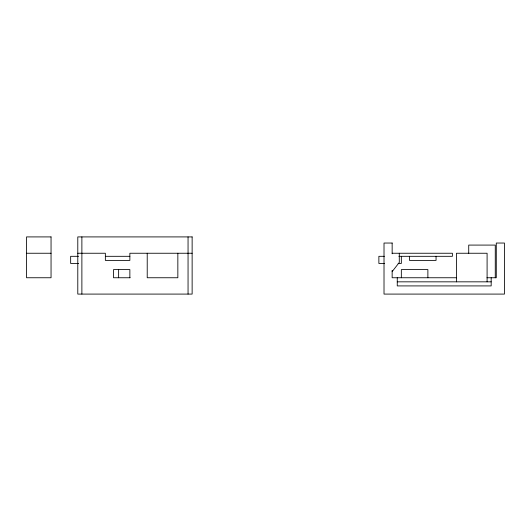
<?xml version="1.0" encoding="UTF-8"?>
<svg xmlns="http://www.w3.org/2000/svg" width="531" height="531" viewBox="0 0 531 531"><rect width="100%" height="100%" fill="white"/><g stroke="black" fill="none" stroke-linecap="round" stroke-linejoin="round"><path stroke-width="0.8" d="M392.15 271.626L399.292 262.44L399.292 253.247M392.183 243.039L384.013 243.039L384.013 294.088L504.45 294.088L504.45 243.039L496.286 243.039L496.286 277.753L486.967 277.753M26.55 253.247L51.049 253.247M77.791 253.247L105.357 253.247L105.357 260.396L129.863 260.396L129.863 253.247L192.136 253.247M392.183 253.247L452.385 253.247L452.385 256.314L398.887 256.314M78.502 256.314L70.65 256.314L70.65 263.456L78.668 263.456M105.357 256.314L129.863 256.314M384.371 256.314L378.875 256.314L378.875 263.456L384.49 263.456M398.131 263.456L401.336 263.456L401.336 256.314M130.135 277.753L113.515 277.753L113.528 269.582L129.863 269.582L129.863 277.753M456.64 277.753L392.15 277.753L392.15 270.312M397.254 281.835L491.175 281.835M495.264 277.753L495.264 245.083L468.72 245.083L468.72 253.247M491.175 277.753L491.175 285.917L397.254 285.917L397.254 277.753M487.093 281.835L487.093 253.247L456.468 253.247L456.468 281.835M436.051 256.314L436.051 260.396L409.507 260.396L409.507 256.314M427.88 277.753L427.88 269.582L401.336 269.582L401.336 277.753M392.15 243.039L392.15 253.785M188.054 236.912L188.054 294.088M177.845 253.247L177.845 277.753L147.22 277.753L147.22 253.247M118.632 269.582L118.632 277.753M81.88 236.912L81.88 294.088M51.049 236.912L26.55 236.912L26.55 277.753L51.049 277.753L51.049 236.912M192.136 236.912L77.791 236.912L77.791 294.088L192.136 294.088L192.136 236.912"/></g></svg>
